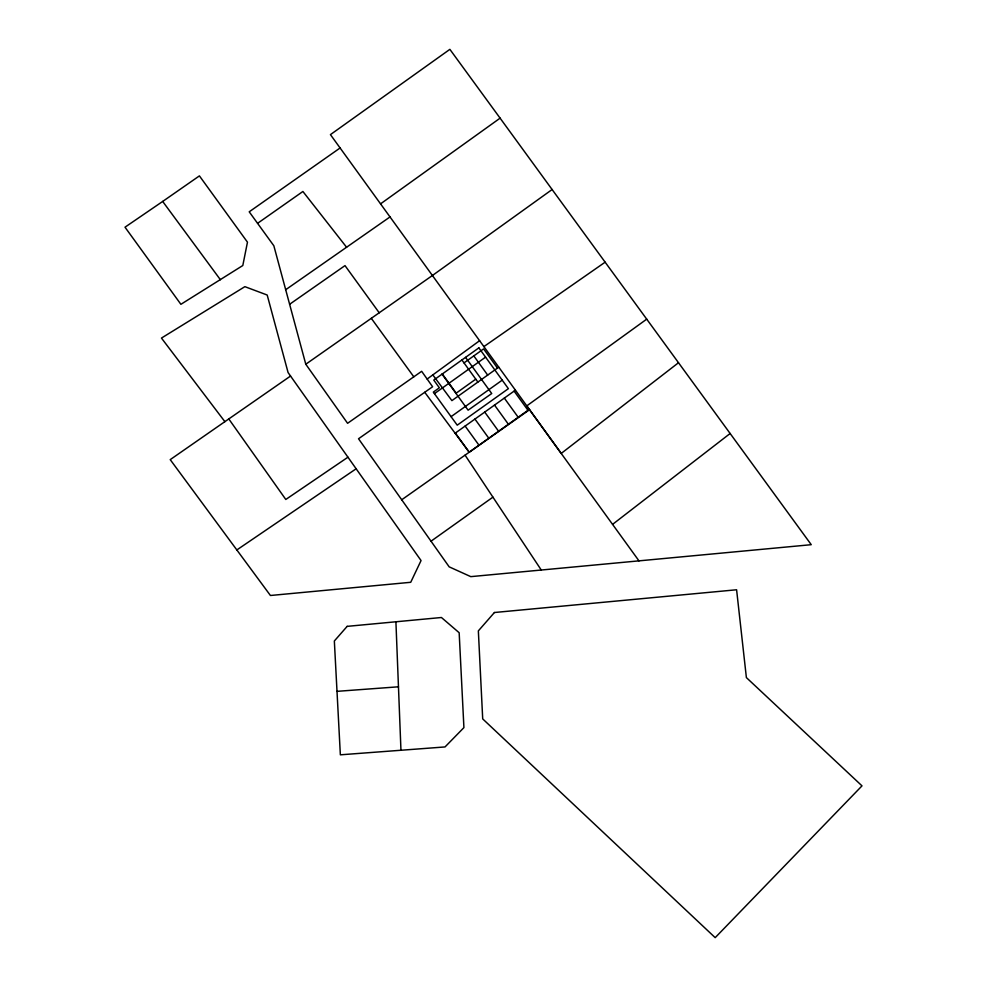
<?xml version="1.0" encoding="UTF-8"?>
<svg xmlns="http://www.w3.org/2000/svg" width="987" height="987" viewBox="0 0 987 987"><rect width="100%" height="100%" fill="white"/><g stroke="black" fill="none" stroke-linecap="round" stroke-linejoin="round"><path stroke-width="1.48" d="M678.488 362.735L561.221 453.428L526.762 405.891L646.719 319.159L811.252 544.688L470.799 576.642L449.171 566.846L358.528 438.759L432.602 386.756L421.659 371.297L347.584 423.3L305.785 364.228L273.843 245.775L249.217 211.81L340.096 147.976M612.569 524.381L730.146 433.49M427.149 379.045L479.62 340.688M646.719 319.159L552.115 189.529L432.429 275.496L305.785 364.228M380.55 203.865L500.101 118.156L552.115 189.529M464.013 362.895L483.605 348.904L497.473 368.089M434.428 393.64L485.579 357.134M475.783 379.156L456.191 393.147L442.312 373.962M498.768 367.164L451.898 400.623L432.824 374.9M451.071 416.662L502.223 380.155M455.118 433.219L515.411 390.186M424.743 392.283L469.22 452.231L527.983 410.284L514.116 391.111M431.023 541.197L492.932 497.152M401.709 499.78L529.538 409.716M257.57 223.333L302.898 191.49L346.585 247.243M289.623 304.28L345.006 265.614L379.218 312.793M162.682 201.447L199.411 175.883L247.466 242.173L242.802 265.528L180.892 304.317L125.004 227.195L162.682 201.447L220.422 279.765M285.699 289.722L390.025 216.93M483.901 346.597L605.13 262.184M290.536 376.047L170.22 459.634L270.426 595.494L410.728 582.293L421.054 560.554L288.081 372.555L267.193 295.027L244.875 286.662L161.461 338.072L224.888 421.671M347.942 457.203L285.798 499.471L228.799 418.957M236.843 549.944L356.134 468.788M336.999 691.344L398.464 686.804M500.101 118.156L449.875 49.35L330.435 134.627L638.996 560.887M371.309 318.332L413.8 376.812M473.809 355.9L487.677 375.085M504.32 398.094L518.2 417.279M465.568 357.368L491.723 393.529L468.109 410.173L442.065 374.147M461.904 359.984L477.881 382.068M494.524 405.089L508.404 424.274M484.728 412.085L498.608 431.257M474.932 419.068L488.812 438.253M465.136 426.063L479.016 445.248M455.34 433.059L469.22 452.243M465.074 455.155L541.271 570.042M395.91 621.785L400.956 750.256M347.153 626.363L334.346 640.995L340.355 754.821L445.026 746.937L463.915 727.616L459.165 632.729L441.436 617.504L347.153 626.363M494.425 612.508L478.35 630.878L482.705 718.906L715.193 937.65L861.996 785.862L746.382 677.588L736.598 589.77L494.425 612.508M478.868 347.868L433.762 380.069L439.351 387.792L433.318 392.11L457.228 425.175L508.379 388.668L478.868 347.868"/></g></svg>
